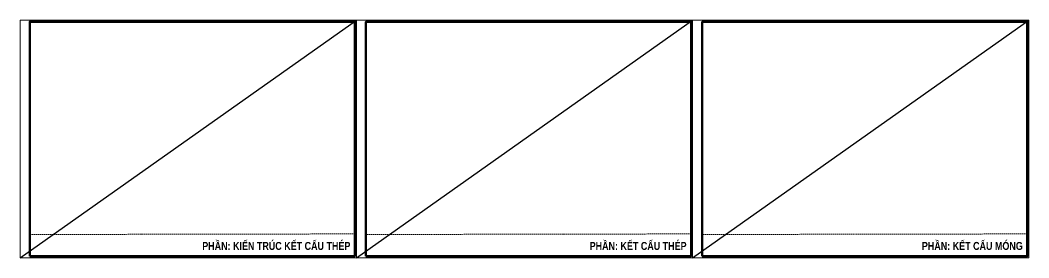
# Model space of a CAD drawing. Header units: inches. Extents: x 541671 to 837720, y 76128 to 1008472.
# Drawn here: x 541671 to 731275, y 963779 to 1008472 of the extents above; entities that cross this region are included whole.
import ezdxf
from ezdxf.enums import TextEntityAlignment as Align

# ---------------------------------------------------------------- set-up
doc = ezdxf.new("R2010")
doc.units = ezdxf.units.IN
doc.header["$MEASUREMENT"] = 0
doc.linetypes.add('HIDDEN', pattern=[0.375, 0.25, -0.125])
doc.layers.add('0-Text', color=7, linetype='Continuous')
doc.layers.add('Khungten_LCDI', color=7, linetype='Continuous')
doc.layers.add('KCS_Plotter', color=11, linetype='Continuous', plot=False)
doc.layers.add('LC MANH DUT', color=35, linetype='HIDDEN', lineweight=5)
doc.styles.add('LC3', font='VHARIALB_3.TTF', dxfattribs={"width": 0.8})

msp = doc.modelspace()

# ---------------------------------------------------------------- linework, layer by layer
at = {"layer": 'Defpoints', "lineweight": 0}
for points in [[(541670.5, 963779.3), (541670.5, 1008471.8), (604872, 1008471.8), (604872, 963779.3)], [(604872, 963779.3), (604872, 1008471.8), (668073.5, 1008471.8), (668073.5, 963779.3)], [(668073.5, 963779.3), (668073.5, 1008471.8), (731275, 1008471.8), (731275, 963779.3)]]:
    msp.add_lwpolyline(points, close=True, dxfattribs=at)
at = {"layer": 'KCS_Plotter', "ltscale": 50}
for p, q in [((541670.5, 963779.3), (604872, 1008471.8)), ((604872, 963779.3), (668073.5, 1008471.8)), ((668073.5, 963779.3), (731275, 1008471.8))]:
    msp.add_line(p, q, dxfattribs=at)
at = {"layer": 'Khungten_LCDI', "color": 5, "lineweight": 60}
for points in [[(543476.3, 964080.3), (543476.3, 1008170.9), (604571.1, 1008170.9), (604571.1, 964080.3)], [(606677.8, 964080.3), (606677.8, 1008170.9), (667772.6, 1008170.9), (667772.6, 964080.3)], [(669879.3, 964080.3), (669879.3, 1008170.9), (730974.1, 1008170.9), (730974.1, 964080.3)]]:
    msp.add_lwpolyline(points, close=True, dxfattribs=at)
at = {"layer": 'LC MANH DUT', "ltscale": 1000}
for p, q in [((604571.1, 968276.2), (543557.2, 968165.7)), ((667772.6, 968276.2), (606758.7, 968165.7)), ((730974.1, 968276.2), (669960.2, 968165.7))]:
    msp.add_line(p, q, dxfattribs=at)

# ---------------------------------------------------------------- texts
at = {"layer": '0-Text', "style": 'LC3', "width": 0.8}
for s, p in [('phÇn: KIÕN TRóC kÕt cÊu THÐP', (603734.1, 965263.8)), ('phÇn: kÕt cÊu THÐP', (666935.6, 965263.8)), ('phÇn: kÕt cÊu MãNG', (730137.1, 965263.8))]:
    msp.add_text(s, height=1504.798, dxfattribs=at).set_placement(p, align=Align.RIGHT)

doc.saveas('drawing.dxf')
